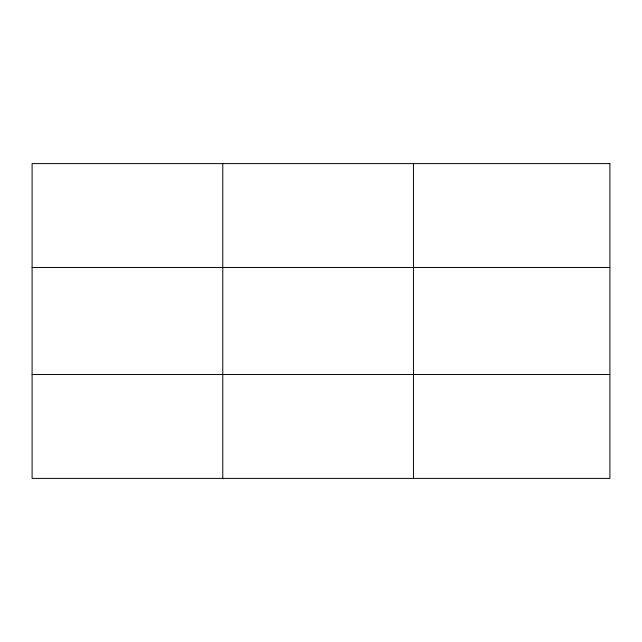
<?xml version="1.0" encoding="UTF-8"?>
<svg xmlns="http://www.w3.org/2000/svg" width="642" height="642" viewBox="0 0 642 642"><rect width="100%" height="100%" fill="white"/><g stroke="black" fill="none" stroke-linecap="round" stroke-linejoin="round"><path stroke-width="0.96" d="M222.774 163.606L222.774 478.394M413.448 163.606L413.448 478.394M32.1 267.489L609.9 267.489M32.1 374.511L609.9 374.511M609.9 163.606L609.9 478.394L32.1 478.394L32.1 163.606L609.9 163.606"/></g></svg>
